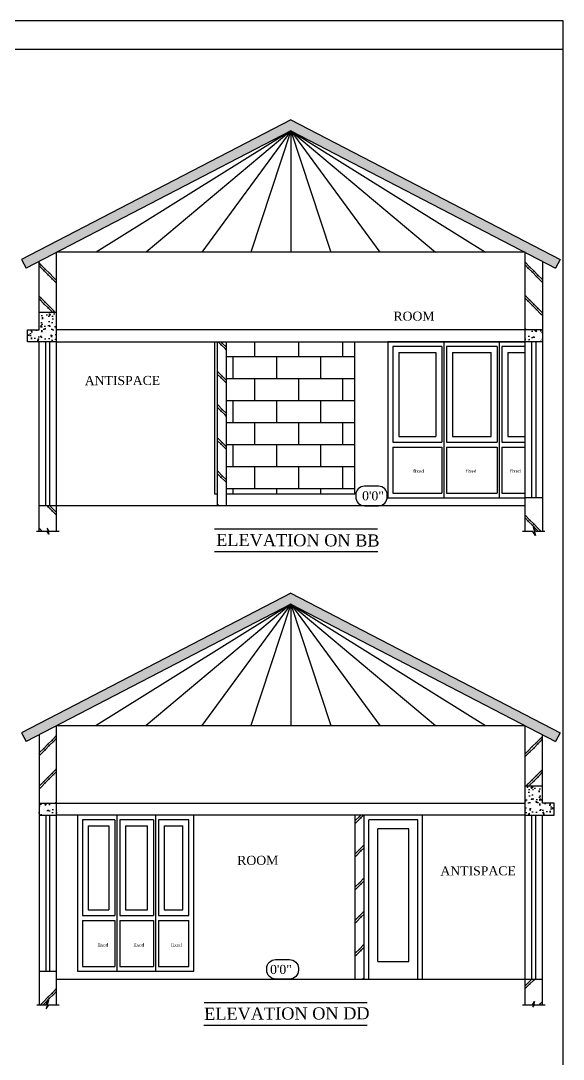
# Model space of a CAD drawing. Extents: x -87 to 3795, y -1857 to 1499.
# Drawn here: x 915 to 1193, y 135 to 667 of the extents above; entities that cross this region are included whole.
import ezdxf

# ---------------------------------------------------------------- set-up
doc = ezdxf.new("R2010")
doc.units = 0
doc.header["$LTSCALE"] = 20
doc.header["$MEASUREMENT"] = 0
doc.layers.get('0').update_dxf_attribs({"linetype": 'CONTINUOUS'})
for name, color, linetype in [('border', 230, 'CONTINUOUS'), ('DETTEXT', 7, 'CONTINUOUS'), ('DOOR', 1, 'CONTINUOUS'), ('FRAME', 2, 'CONTINUOUS'), ('glass', 4, 'CONTINUOUS'), ('HATCH', 8, 'CONTINUOUS'), ('levels', 2, 'CONTINUOUS'), ('SHUTTER', 7, 'CONTINUOUS'), ('Stone', 8, 'CONTINUOUS'), ('TEXTS', 2, 'CONTINUOUS'), ('wall', 13, 'CONTINUOUS')]:
    doc.layers.add(name, color=color, linetype=linetype)
doc.layers.add('correct', color=230, linetype='CONTINUOUS', plot=False)
doc.styles.add('STYLE1', font='times_2.ttf')
pattern_1 = [(135, (97086.282, 71098.386), (8.4852814, 8.4852814), [3, 0]), (135, (97086.989, 71099.093), (8.4852814, 8.4852814), [3, 0])]
pattern_2 = [(45, (-94979.514, 70856.032), (-8.4852814, 8.4852814), [3, 0]), (45, (-94980.221, 70856.739), (-8.4852814, 8.4852814), [3, 0])]

msp = doc.modelspace()

# ---------------------------------------------------------------- hatches: boundary and pattern name
at = {"layer": 'HATCH'}
h = msp.add_hatch(dxfattribs=at)
h.set_pattern_fill('AR-CONC', color=8, style=0)
h.set_pattern_definition([(130, (97258.64, 72840.1344), (-7.17260183, -0.62752135), [0.75, -8.25]), (185, (97258.64, 72840.1344), (1.38751334, 7.52192134), [0.6, -6.6]), (79.5486, (97258.0425, 72840.082), (-5.7850938, 6.89439542), [0.6374019, -7.0114211]), (133.8158, (97258.64, 72842.134), (-10.6724105, -1.65519014), [1.125, -12.375]), (83.3644, (97257.751, 72841.996), (-9.3466271, 9.7411787), [0.9561029, -10.51713]), (188.8158, (97258.64, 72842.134), (-9.3466195, 9.741186), [0.9, -9.9]), (159, (97257.64, 72841.6344), (-5.96907052, -4.0261889), [0.75, -8.25]), (214, (97257.64, 72841.6344), (-2.4331533, 7.25150045), [0.6, -6.6]), (108.5486, (97257.143, 72841.299), (-8.4022263, 3.22530497), [0.6374019, -7.0114211]), (142.5, (97258.6402, 72840.1344), (-0.121598553, 3.32893854), [0, -6.52, 0, -6.7, 0, -6.625]), (172.5, (97258.6402, 72840.1344), (-2.63069537, 3.94411712), [0, -3.82, 0, -6.37, 0, -2.525]), (212.5, (97260.8702, 72840.1344), (-5.33822436, -0.22554872), [0, -2.5, 0, -7.8, 0, -10.35]), (222.5, (97261.87, 72840.1344), (-5.8318617, 1.00104982), [0, -3.25, 0, -5.18, 0, -7.35])])
h.paths.add_polyline_path([(994.97, 585.96), (993.93, 585.42), (993.13, 585), (948.47, 561.85), (915.38, 544.69), (917.69, 540.25), (983.45, 574.35), (1053.38, 610.62), (1092.09, 590.54), (1120.26, 575.94), (1189.08, 540.25), (1191.38, 544.69), (1123.17, 580.06), (1094.82, 594.76), (1053.38, 616.25)])
h = msp.add_hatch(dxfattribs=at)
h.set_pattern_fill('BRICK HATCH', color=8, angle=45, style=0)
h.set_pattern_definition(pattern_1)
h.paths.add_polyline_path([(924.38, 517.62), (933.38, 517.62), (933.38, 548.39), (924.38, 543.72)])
h = msp.add_hatch(dxfattribs=at)
h.set_pattern_fill('BRICK HATCH', color=8, angle=45, style=0)
h.set_pattern_definition([(135, (97086.282, 71144.16), (8.4852814, 8.4852814), [3, 0]), (135, (97086.989, 71144.867), (8.4852814, 8.4852814), [3, 0])])
h.paths.add_polyline_path([(1173.38, 508.62), (1182.38, 508.62), (1182.38, 543.72), (1173.38, 548.39)])
h = msp.add_hatch(dxfattribs=at)
h.set_pattern_fill('AR-CONC', color=8, style=0)
h.set_pattern_definition([(50, (-95803.4005, 72840.1344), (7.17260183, -0.62752135), [0.75, -8.25]), (355, (-95803.4005, 72840.1344), (-1.38751334, 7.52192134), [0.6, -6.6]), (100.4514, (-95802.803, 72840.082), (5.7850938, 6.89439542), [0.6374019, -7.0114211]), (46.1842, (-95803.4005, 72842.134), (10.6724105, -1.65519014), [1.125, -12.375]), (96.6356, (-95802.511, 72841.996), (9.3466271, 9.7411787), [0.9561029, -10.51713]), (351.1842, (-95803.4, 72842.134), (9.3466195, 9.741186), [0.9, -9.9]), (21, (-95802.4005, 72841.6344), (5.96907052, -4.0261889), [0.75, -8.25]), (326, (-95802.4005, 72841.6344), (2.4331533, 7.25150045), [0.6, -6.6]), (71.4514, (-95801.903, 72841.299), (8.4022263, 3.22530497), [0.6374019, -7.0114211]), (37.5, (-95803.4005, 72840.1344), (0.121598553, 3.32893854), [0, -6.52, 0, -6.7, 0, -6.625]), (7.5, (-95803.4005, 72840.1344), (2.63069537, 3.94411712), [0, -3.82, 0, -6.37, 0, -2.525]), (327.5, (-95805.6305, 72840.1344), (5.33822436, -0.22554872), [0, -2.5, 0, -7.8, 0, -10.35]), (317.5, (-95806.6305, 72840.1344), (5.8318617, 1.00104982), [0, -3.25, 0, -5.18, 0, -7.35])])
h.paths.add_polyline_path([(933.38, 517.62), (924.38, 517.62), (924.38, 508.62), (918.38, 508.62), (918.38, 502.62), (924.38, 502.62), (933.38, 502.62)])
h = msp.add_hatch(dxfattribs=at)
h.set_pattern_fill('AR-CONC', color=256, style=0)
h.set_pattern_definition([(130, (22474.4215, 5087.5297), (-7.1726018, -0.6275213), [0.75, -8.25]), (185, (22474.4215, 5087.53), (1.3875133, 7.5219213), [0.6, -6.6]), (79.5486, (22473.824, 5087.4774), (-5.7850938, 6.8943954), [0.637402, -7.011421]), (133.8158, (22474.4215, 5089.53), (-10.6724105, -1.65519), [1.125, -12.375]), (83.3644, (22473.532, 5089.392), (-9.346627, 9.7411787), [0.956103, -10.51713]), (188.8158, (22474.422, 5089.53), (-9.3466195, 9.741186), [0.9, -9.9]), (159, (22473.4215, 5089.0297), (-5.9690705, -4.0261889), [0.75, -8.25]), (214, (22473.4215, 5089.03), (-2.4331533, 7.2515005), [0.6, -6.6]), (108.5486, (22472.924, 5088.694), (-8.4022263, 3.225305), [0.637402, -7.011421]), (142.5, (22474.4215, 5087.5297), (-0.12159855, 3.32893854), [0, -6.52, 0, -6.7, 0, -6.625]), (172.5, (22474.4215, 5087.5297), (-2.6306954, 3.9441171), [0, -3.82, 0, -6.37, 0, -2.525]), (212.5, (22476.6515, 5087.5297), (-5.33822436, -0.22554872), [0, -2.5, 0, -7.8, 0, -10.35]), (222.5, (22477.6515, 5087.5297), (-5.8318617, 1.0010498), [0, -3.25, 0, -5.18, 0, -7.35])])
h.paths.add_polyline_path([(1173.38, 508.62), (1182.38, 508.62), (1182.38, 502.62), (1173.38, 502.62)])
h = msp.add_hatch(dxfattribs=at)
h.set_pattern_fill('BRICK HATCH', color=8, angle=45, style=0)
h.set_pattern_definition([(135, (96928.782, 71054.16), (8.4852814, 8.4852814), [3, 0]), (135, (96929.489, 71054.867), (8.4852814, 8.4852814), [3, 0])])
h.paths.add_polyline_path([(1015.88, 418.62), (1020.38, 418.62), (1020.38, 502.62), (1015.88, 502.62)])
h = msp.add_hatch(dxfattribs=at)
h.set_pattern_fill('BRICK HATCH', color=8, angle=45, style=0)
h.set_pattern_definition(pattern_1)
h.paths.add_polyline_path([(924.38, 405.49), (928.56, 405.49), (929.47, 404.14), (929.05, 405.5), (933.38, 405.5), (933.38, 418.62), (924.38, 418.62)])
h = msp.add_hatch(dxfattribs=at)
h.set_pattern_fill('BRICK HATCH', color=8, angle=45, style=0)
h.set_pattern_definition([(135, (97086.282, 71116.428), (8.4852814, 8.4852814), [3, 0]), (135, (97086.989, 71117.135), (8.4852814, 8.4852814), [3, 0])])
h.paths.add_polyline_path([(1182.38, 418.62), (1173.38, 418.62), (1173.38, 405.49), (1177.42, 405.49), (1178.7, 403.45), (1177.55, 407.79), (1178.85, 405.5), (1182.38, 405.5)])
h = msp.add_hatch(dxfattribs=at)
h.set_pattern_fill('AR-CONC', color=8, style=0)
h.set_pattern_definition([(50, (-95151.8724, 72597.78), (7.17260183, -0.62752135), [0.75, -8.25]), (355, (-95151.8724, 72597.78), (-1.38751334, 7.52192134), [0.6, -6.6]), (100.4514, (-95151.275, 72597.728), (5.7850938, 6.89439542), [0.6374019, -7.0114211]), (46.1842, (-95151.872, 72599.78), (10.6724105, -1.65519014), [1.125, -12.375]), (96.6356, (-95150.983, 72599.642), (9.3466271, 9.7411787), [0.9561029, -10.51713]), (351.1842, (-95151.872, 72599.78), (9.3466195, 9.741186), [0.9, -9.9]), (21, (-95150.8724, 72599.28), (5.96907052, -4.0261889), [0.75, -8.25]), (326, (-95150.8724, 72599.28), (2.4331533, 7.25150045), [0.6, -6.6]), (71.4514, (-95150.375, 72598.945), (8.4022263, 3.22530497), [0.6374019, -7.0114211]), (37.5, (-95151.8724, 72597.7802), (0.121598553, 3.32893854), [0, -6.52, 0, -6.7, 0, -6.625]), (7.5, (-95151.8724, 72597.7802), (2.63069537, 3.94411712), [0, -3.82, 0, -6.37, 0, -2.525]), (327.5, (-95154.1024, 72597.7802), (5.33822436, -0.22554872), [0, -2.5, 0, -7.8, 0, -10.35]), (317.5, (-95155.1024, 72597.78), (5.8318617, 1.00104982), [0, -3.25, 0, -5.18, 0, -7.35])])
h.paths.add_polyline_path([(1111.79, 343.61), (1112.84, 343.07), (1113.64, 342.65), (1158.29, 319.49), (1191.38, 302.33), (1189.08, 297.9), (1123.32, 332), (1053.38, 368.26), (1014.67, 348.19), (986.51, 333.58), (917.69, 297.9), (915.38, 302.33), (983.59, 337.71), (1011.94, 352.41), (1053.38, 373.89)])
h = msp.add_hatch(dxfattribs=at)
h.set_pattern_fill('BRICK HATCH', color=8, angle=45, style=0)
h.set_pattern_definition([(45, (-94979.514, 70901.806), (-8.4852814, 8.4852814), [3, 0]), (45, (-94980.221, 70902.513), (-8.4852814, 8.4852814), [3, 0])])
h.paths.add_polyline_path([(933.38, 266.26), (924.38, 266.26), (924.38, 301.37), (933.38, 306.04)])
h = msp.add_hatch(dxfattribs=at)
h.set_pattern_fill('BRICK HATCH', color=8, angle=45, style=0)
h.set_pattern_definition(pattern_2)
h.paths.add_polyline_path([(1182.38, 275.26), (1173.38, 275.26), (1173.38, 306.04), (1182.38, 301.37)])
h = msp.add_hatch(dxfattribs=at)
h.set_pattern_fill('AR-CONC', color=8, style=0)
h.set_pattern_definition([(130, (97910.1683, 72597.78), (-7.17260183, -0.62752135), [0.75, -8.25]), (185, (97910.168, 72597.78), (1.38751334, 7.52192134), [0.6, -6.6]), (79.5486, (97909.5706, 72597.728), (-5.7850938, 6.89439542), [0.6374019, -7.0114211]), (133.8158, (97910.168, 72599.78), (-10.6724105, -1.65519014), [1.125, -12.375]), (83.3644, (97909.279, 72599.642), (-9.3466271, 9.7411787), [0.9561029, -10.51713]), (188.8158, (97910.168, 72599.78), (-9.3466195, 9.741186), [0.9, -9.9]), (159, (97909.1683, 72599.28), (-5.96907052, -4.0261889), [0.75, -8.25]), (214, (97909.168, 72599.28), (-2.4331533, 7.25150045), [0.6, -6.6]), (108.5486, (97908.671, 72598.945), (-8.4022263, 3.22530497), [0.6374019, -7.0114211]), (142.5, (97910.1683, 72597.7802), (-0.121598553, 3.32893854), [0, -6.52, 0, -6.7, 0, -6.625]), (172.5, (97910.1683, 72597.7802), (-2.63069537, 3.94411712), [0, -3.82, 0, -6.37, 0, -2.525]), (212.5, (97912.3983, 72597.7802), (-5.33822436, -0.22554872), [0, -2.5, 0, -7.8, 0, -10.35]), (222.5, (97913.3983, 72597.78), (-5.8318617, 1.00104982), [0, -3.25, 0, -5.18, 0, -7.35])])
h.paths.add_polyline_path([(1173.38, 260.26), (1182.38, 260.26), (1188.38, 260.26), (1188.38, 266.26), (1182.38, 266.26), (1182.38, 275.26), (1173.38, 275.26)])
h = msp.add_hatch(dxfattribs=at)
h.set_pattern_fill('AR-CONC', color=256, style=0)
h.set_pattern_definition([(50, (-20367.654, 4845.1755), (7.1726018, -0.6275213), [0.75, -8.25]), (355, (-20367.654, 4845.1755), (-1.3875133, 7.5219213), [0.6, -6.6]), (100.4514, (-20367.056, 4845.123), (5.7850938, 6.8943954), [0.637402, -7.011421]), (46.1842, (-20367.654, 4847.1755), (10.6724105, -1.65519), [1.125, -12.375]), (96.6356, (-20366.764, 4847.038), (9.346627, 9.7411787), [0.956103, -10.51713]), (351.1842, (-20367.654, 4847.175), (9.3466195, 9.741186), [0.9, -9.9]), (21, (-20366.654, 4846.6755), (5.9690705, -4.0261889), [0.75, -8.25]), (326, (-20366.654, 4846.6755), (2.4331533, 7.2515005), [0.6, -6.6]), (71.4514, (-20366.156, 4846.34), (8.4022263, 3.225305), [0.637402, -7.011421]), (37.5, (-20367.6537, 4845.1755), (0.12159855, 3.32893854), [0, -6.52, 0, -6.7, 0, -6.625]), (7.5, (-20367.6537, 4845.1755), (2.6306954, 3.9441171), [0, -3.82, 0, -6.37, 0, -2.525]), (327.5, (-20369.8837, 4845.1755), (5.33822436, -0.22554872), [0, -2.5, 0, -7.8, 0, -10.35]), (317.5, (-20370.8837, 4845.1755), (5.8318617, 1.0010498), [0, -3.25, 0, -5.18, 0, -7.35])])
h.paths.add_polyline_path([(933.38, 266.26), (924.38, 266.26), (924.38, 260.26), (933.38, 260.26)])
h = msp.add_hatch(dxfattribs=at)
h.set_pattern_fill('BRICK HATCH', color=8, angle=45, style=0)
h.set_pattern_definition([(45, (-94822.014, 70811.806), (-8.4852814, 8.4852814), [3, 0]), (45, (-94822.721, 70812.513), (-8.4852814, 8.4852814), [3, 0])])
h.paths.add_polyline_path([(1090.88, 176.26), (1086.38, 176.26), (1086.38, 260.26), (1090.88, 260.26)])
h = msp.add_hatch(dxfattribs=at)
h.set_pattern_fill('BRICK HATCH', color=8, angle=45, style=0)
h.set_pattern_definition([(45, (-94979.514, 70874.073), (-8.4852814, 8.4852814), [3, 0]), (45, (-94980.221, 70874.78), (-8.4852814, 8.4852814), [3, 0])])
h.paths.add_polyline_path([(924.38, 176.26), (933.38, 176.26), (933.38, 163.13), (929.34, 163.13), (928.07, 161.09), (929.22, 165.43), (927.91, 163.14), (924.38, 163.14)])
h = msp.add_hatch(dxfattribs=at)
h.set_pattern_fill('BRICK HATCH', color=8, angle=45, style=0)
h.set_pattern_definition(pattern_2)
h.paths.add_polyline_path([(1182.38, 163.13), (1178.21, 163.13), (1177.3, 161.79), (1177.72, 163.14), (1173.38, 163.14), (1173.38, 176.26), (1182.38, 176.26)])
at = {"layer": 'Stone', "lineweight": -2}
h = msp.add_hatch(dxfattribs=at)
h.set_pattern_fill('BRICK', color=8, scale=45, style=0)
h.paths.add_polyline_path([(1020.38, 502.62), (1020.38, 424.62), (1086.2, 424.62), (1086.2, 502.62)])

# ---------------------------------------------------------------- linework, layer by layer
at = {"color": 8}
for p, q in [((1053.38, 610.62), (953.56, 548.39)), ((1053.38, 610.62), (979.23, 548.39)), ((1053.38, 610.62), (1007.75, 548.39)), ((1053.38, 610.62), (1032.85, 548.39)), ((1053.38, 610.62), (1153.21, 548.39)), ((1053.38, 610.62), (1127.54, 548.39)), ((1053.38, 610.62), (1099.01, 548.39)), ((1053.38, 610.62), (1073.92, 548.39)), ((1053.38, 610.62), (1053.38, 548.39)), ((1053.38, 368.26), (953.56, 306.04)), ((1053.38, 368.26), (979.23, 306.04)), ((1053.38, 368.26), (1007.75, 306.04)), ((1053.38, 368.26), (1032.85, 306.04)), ((1053.38, 368.26), (1153.21, 306.04)), ((1053.38, 368.26), (1127.54, 306.04)), ((1053.38, 368.26), (1099.01, 306.04)), ((1053.38, 368.26), (1073.92, 306.04)), ((1053.38, 368.26), (1053.38, 306.04))]:
    msp.add_line(p, q, dxfattribs=at)
for p, q in [((1173.38, 548.39), (933.38, 548.39)), ((1173.38, 508.62), (933.38, 508.62)), ((933.38, 502.62), (1015.88, 502.62)), ((1014.38, 424.62), (1014.38, 502.62)), ((1020.38, 502.62), (1173.38, 502.62)), ((1086.2, 424.62), (1086.2, 502.62)), ((1173.38, 422.62), (1173.38, 502.62)), ((1182.38, 502.62), (1182.38, 422.62)), ((1015.88, 424.62), (1014.38, 424.62)), ((1086.2, 424.62), (1020.38, 424.62)), ((933.38, 306.04), (1173.38, 306.04)), ((933.38, 266.26), (1173.38, 266.26)), ((924.38, 260.26), (924.38, 180.26)), ((933.38, 180.26), (933.38, 260.26)), ((1086.38, 260.26), (933.38, 260.26)), ((1173.38, 260.26), (1090.88, 260.26))]:
    msp.add_line(p, q)
for points in [[(934.61, 405.5), (929.51, 405.5), (928.55, 407.09), (929.47, 404.14), (928.56, 405.49), (923.06, 405.49)], [(1183.61, 405.5), (1178.85, 405.5), (1177.55, 407.79), (1178.7, 403.45), (1177.42, 405.49), (1172.06, 405.49)], [(923.16, 163.14), (927.91, 163.14), (929.22, 165.43), (928.07, 161.09), (929.34, 163.13), (934.71, 163.13)], [(1172.16, 163.14), (1177.26, 163.14), (1178.22, 164.74), (1177.3, 161.79), (1178.21, 163.13), (1183.71, 163.13)]]:
    msp.add_lwpolyline(points)
at = {"layer": 'border', "lineweight": -2}
msp.add_line((533.16, 652.37), (1192.97, 652.37), dxfattribs=at)
at = {"layer": 'correct', "color": 3}
msp.add_lwpolyline([(533.16, -186.92), (1192.97, -186.92), (1192.97, 666.94), (533.16, 666.94)], close=True, dxfattribs=at)
at = {"layer": 'DOOR'}
for p, q in [((924.38, 418.62), (924.38, 502.62)), ((927.88, 418.62), (927.88, 502.62)), ((929.88, 418.62), (929.88, 502.62)), ((933.38, 418.62), (933.38, 502.62)), ((1118.38, 257.76), (1093.38, 257.76)), ((1093.38, 176.26), (1093.38, 257.76)), ((1118.38, 176.26), (1118.38, 257.76)), ((1120.88, 176.26), (1120.88, 260.26)), ((1173.38, 176.26), (1173.38, 260.26)), ((1176.88, 176.26), (1176.88, 260.26)), ((1178.88, 176.26), (1178.88, 260.26)), ((1182.38, 176.26), (1182.38, 260.26)), ((1113.88, 253.26), (1097.88, 253.26)), ((1097.88, 185.26), (1097.88, 253.26)), ((1113.88, 185.26), (1113.88, 253.26)), ((1097.88, 185.26), (1113.88, 185.26))]:
    msp.add_line(p, q, dxfattribs=at)
at = {"layer": 'FRAME'}
for p, q in [((1173.38, 502.62), (1103.15, 502.62)), ((1103.15, 502.62), (1103.15, 422.62)), ((1130.72, 500.12), (1105.65, 500.12)), ((1105.65, 500.12), (1105.65, 451.12)), ((1130.72, 500.12), (1130.72, 451.12)), ((1133.22, 500.12), (1133.22, 451.12)), ((1159.04, 500.12), (1159.04, 451.12)), ((1173.38, 500.12), (1161.54, 500.12)), ((1161.54, 500.12), (1161.54, 451.12)), ((1105.65, 451.12), (1130.72, 451.12)), ((1105.65, 448.62), (1130.72, 448.62)), ((1105.65, 448.62), (1105.65, 425.12)), ((1130.72, 448.62), (1130.72, 425.12)), ((1133.22, 451.12), (1159.04, 451.12)), ((1133.22, 448.62), (1159.04, 448.62)), ((1133.22, 448.62), (1133.22, 425.12)), ((1159.04, 448.62), (1159.04, 425.12)), ((1161.54, 451.12), (1173.38, 451.12)), ((1161.54, 448.62), (1173.38, 448.62)), ((1161.54, 448.62), (1161.54, 425.12)), ((1103.15, 422.62), (1173.38, 422.62)), ((1105.65, 425.12), (1130.72, 425.12)), ((1133.22, 425.12), (1159.04, 425.12)), ((1161.54, 425.12), (1173.38, 425.12)), ((1003.62, 260.26), (944.11, 260.26)), ((944.11, 260.26), (944.11, 180.26)), ((963.19, 257.76), (946.61, 257.76)), ((946.61, 257.76), (946.61, 208.76)), ((963.19, 257.76), (963.19, 208.76)), ((965.69, 257.76), (965.69, 208.76)), ((983, 257.76), (983, 208.76)), ((1001.12, 257.76), (985.5, 257.76)), ((985.5, 257.76), (985.5, 208.76)), ((1001.12, 208.76), (1001.12, 257.76)), ((1003.62, 180.26), (1003.62, 260.26)), ((946.61, 208.76), (963.19, 208.76)), ((965.69, 208.76), (983, 208.76)), ((985.5, 208.76), (1001.12, 208.76)), ((946.61, 206.26), (963.19, 206.26)), ((946.61, 206.26), (946.61, 182.76)), ((963.19, 206.26), (963.19, 182.76)), ((965.69, 206.26), (983, 206.26)), ((965.69, 206.26), (965.69, 182.76)), ((983, 206.26), (983, 182.76)), ((985.5, 206.26), (1001.12, 206.26)), ((985.5, 206.26), (985.5, 182.76)), ((1001.12, 182.76), (1001.12, 206.26)), ((946.61, 182.76), (963.19, 182.76)), ((965.69, 182.76), (983, 182.76)), ((985.5, 182.76), (1001.12, 182.76)), ((944.11, 180.26), (1003.62, 180.26))]:
    msp.add_line(p, q, dxfattribs=at)
at = {"layer": 'FRAME', "color": 7}
for p, q in [((1131.97, 422.62), (1131.97, 502.62)), ((1160.29, 422.62), (1160.29, 502.62)), ((964.44, 180.26), (964.44, 260.26)), ((984.25, 180.26), (984.25, 260.26))]:
    msp.add_line(p, q, dxfattribs=at)
at = {"layer": 'FRAME'}
for points in [[(1159.04, 500.12), (1133.22, 500.12)], [(983, 257.76), (965.69, 257.76)]]:
    msp.add_lwpolyline(points, dxfattribs=at)
at = {"layer": 'glass'}
for p, q in [((1176.88, 422.62), (1176.88, 502.62)), ((1178.88, 502.62), (1178.88, 422.62)), ((927.88, 260.26), (927.88, 180.26)), ((929.88, 180.26), (929.88, 260.26))]:
    msp.add_line(p, q, dxfattribs=at)
at = {"layer": 'levels', "color": 7}
for points in [[(1098.33, 428.61), (1091.15, 428.61, 0.414214), (1086.65, 424.11), (1086.65, 423.12, 0.414214), (1091.15, 418.62), (1098.33, 418.62, 0.414214), (1102.83, 423.12), (1102.83, 424.11, 0.414214)], [(1045.57, 186.26), (1052.75, 186.26, -0.414214), (1057.25, 181.76), (1057.25, 180.76, -0.414214), (1052.75, 176.26), (1045.57, 176.26, -0.414214), (1041.07, 180.76), (1041.07, 181.76, -0.414214)]]:
    msp.add_lwpolyline(points, format="xyb", close=True, dxfattribs=at)
at = {"layer": 'SHUTTER'}
for p, q in [((1108.65, 497.12), (1108.65, 454.12)), ((1127.72, 497.12), (1127.72, 454.12)), ((1136.22, 497.12), (1136.22, 454.12)), ((1156.04, 454.12), (1156.04, 497.12)), ((1164.54, 497.12), (1164.54, 454.12)), ((949.61, 254.76), (949.61, 211.76)), ((960.19, 254.76), (960.19, 211.76)), ((968.69, 254.76), (968.69, 211.76)), ((980, 211.76), (980, 254.76)), ((988.5, 254.76), (988.5, 211.76)), ((998.12, 211.76), (998.12, 254.76))]:
    msp.add_line(p, q, dxfattribs=at)
at = {"layer": 'SHUTTER', "lineweight": -2}
for p, q in [((1108.65, 497.12), (1127.72, 497.12)), ((1136.22, 497.12), (1156.04, 497.12)), ((1164.54, 497.12), (1173.38, 497.12)), ((1108.65, 454.12), (1127.72, 454.12)), ((1136.22, 454.12), (1156.04, 454.12)), ((1164.54, 454.12), (1173.38, 454.12)), ((949.61, 254.76), (960.19, 254.76)), ((968.69, 254.76), (980, 254.76)), ((988.5, 254.76), (998.12, 254.76)), ((949.61, 211.76), (960.19, 211.76)), ((968.69, 211.76), (980, 211.76)), ((988.5, 211.76), (998.12, 211.76))]:
    msp.add_line(p, q, dxfattribs=at)
at = {"layer": 'TEXTS'}
for p, q in [((1097.75, 406.61), (1014.21, 406.61)), ((1097.89, 395.03), (1014.21, 395.03)), ((1009.02, 164.25), (1092.56, 164.25)), ((1008.88, 152.67), (1092.56, 152.67))]:
    msp.add_line(p, q, dxfattribs=at)
at = {"layer": 'wall'}
for p, q in [((1053.38, 616.25), (915.38, 544.69)), ((1053.38, 616.25), (1191.38, 544.69)), ((1053.38, 610.62), (917.69, 540.25)), ((1053.38, 610.62), (1189.08, 540.25)), ((933.38, 502.62), (933.38, 548.39)), ((1173.38, 502.62), (1173.38, 548.39)), ((915.38, 544.69), (917.69, 540.25)), ((924.38, 508.62), (924.38, 543.72)), ((1182.38, 543.72), (1182.38, 502.62)), ((1191.38, 544.69), (1189.08, 540.25)), ((933.38, 517.62), (924.38, 517.62)), ((918.38, 502.62), (918.38, 508.62)), ((918.38, 508.62), (924.38, 508.62)), ((1182.38, 508.62), (1173.38, 508.62)), ((924.38, 502.62), (918.38, 502.62)), ((933.38, 502.62), (924.38, 502.62)), ((1015.88, 502.62), (1020.38, 502.62)), ((1015.88, 418.62), (1015.88, 502.62)), ((1020.38, 418.62), (1020.38, 502.62)), ((1182.38, 502.62), (1173.38, 502.62)), ((1182.38, 422.62), (1173.38, 422.62)), ((1173.38, 418.62), (1173.38, 422.62)), ((1182.38, 422.62), (1182.38, 418.62)), ((1173.38, 418.62), (924.38, 418.62)), ((924.38, 405.5), (924.38, 418.62)), ((933.38, 405.5), (933.38, 418.62)), ((1173.38, 405.5), (1173.38, 418.62)), ((1182.38, 418.62), (1182.38, 405.5)), ((1053.38, 373.89), (915.38, 302.33)), ((1053.38, 373.89), (1191.38, 302.33)), ((1053.38, 368.26), (917.69, 297.9)), ((1053.38, 368.26), (1189.08, 297.9)), ((933.38, 260.26), (933.38, 306.04)), ((1173.38, 260.26), (1173.38, 306.04)), ((915.38, 302.33), (917.69, 297.9)), ((924.38, 301.37), (924.38, 260.26)), ((1182.38, 266.26), (1182.38, 301.37)), ((1191.38, 302.33), (1189.08, 297.9)), ((1173.38, 275.26), (1182.38, 275.26)), ((924.38, 266.26), (933.38, 266.26)), ((1188.38, 266.26), (1182.38, 266.26)), ((1188.38, 260.26), (1188.38, 266.26)), ((924.38, 260.26), (933.38, 260.26)), ((1090.88, 260.26), (1086.38, 260.26)), ((1086.38, 176.26), (1086.38, 260.26)), ((1090.88, 176.26), (1090.88, 260.26)), ((1173.38, 260.26), (1182.38, 260.26)), ((1182.38, 260.26), (1188.38, 260.26)), ((924.38, 180.26), (933.38, 180.26)), ((924.38, 180.26), (924.38, 176.26)), ((924.38, 176.26), (924.38, 163.14)), ((933.38, 176.26), (933.38, 180.26)), ((933.38, 176.26), (1182.38, 176.26)), ((933.38, 163.14), (933.38, 176.26)), ((1173.38, 163.14), (1173.38, 176.26)), ((1182.38, 163.14), (1182.38, 176.26))]:
    msp.add_line(p, q, dxfattribs=at)

# ---------------------------------------------------------------- texts
at = {"layer": 'DETTEXT', "color": 7, "style": 'STYLE1'}
for p in [(1116.07, 435.48), (1143, 435.48), (1165.65, 435.48), (954.32, 192.88), (972.76, 192.88), (991.96, 192.88)]:
    msp.add_text('fixed', height=1.75, dxfattribs=at).set_placement(p)
at = {"layer": 'TEXTS', "style": 'STYLE1'}
for s, height, rotation, p in [('ROOM', 4.649, 0.2084, (1105.96, 513.34)), ('ANTISPACE', 4.649, 0.2084, (947.81, 480.33)), ('0\'0"', 4.649, 359.7916, (1089.9, 421.4)), ('ELEVATION ON BB', 6.199, 359.7916, (1015.1, 398.02)), ('ROOM', 4.649, 0.2084, (1025.93, 234.69)), ('ANTISPACE', 4.649, 0.2084, (1130.04, 229.28)), ('0\'0"', 4.649, 0.2084, (1042.76, 178.85)), ('ELEVATION ON DD', 6.199, 0.2084, (1008.96, 155.36))]:
    msp.add_text(s, height=height, rotation=rotation, dxfattribs=at).set_placement(p)

doc.saveas('drawing.dxf')
